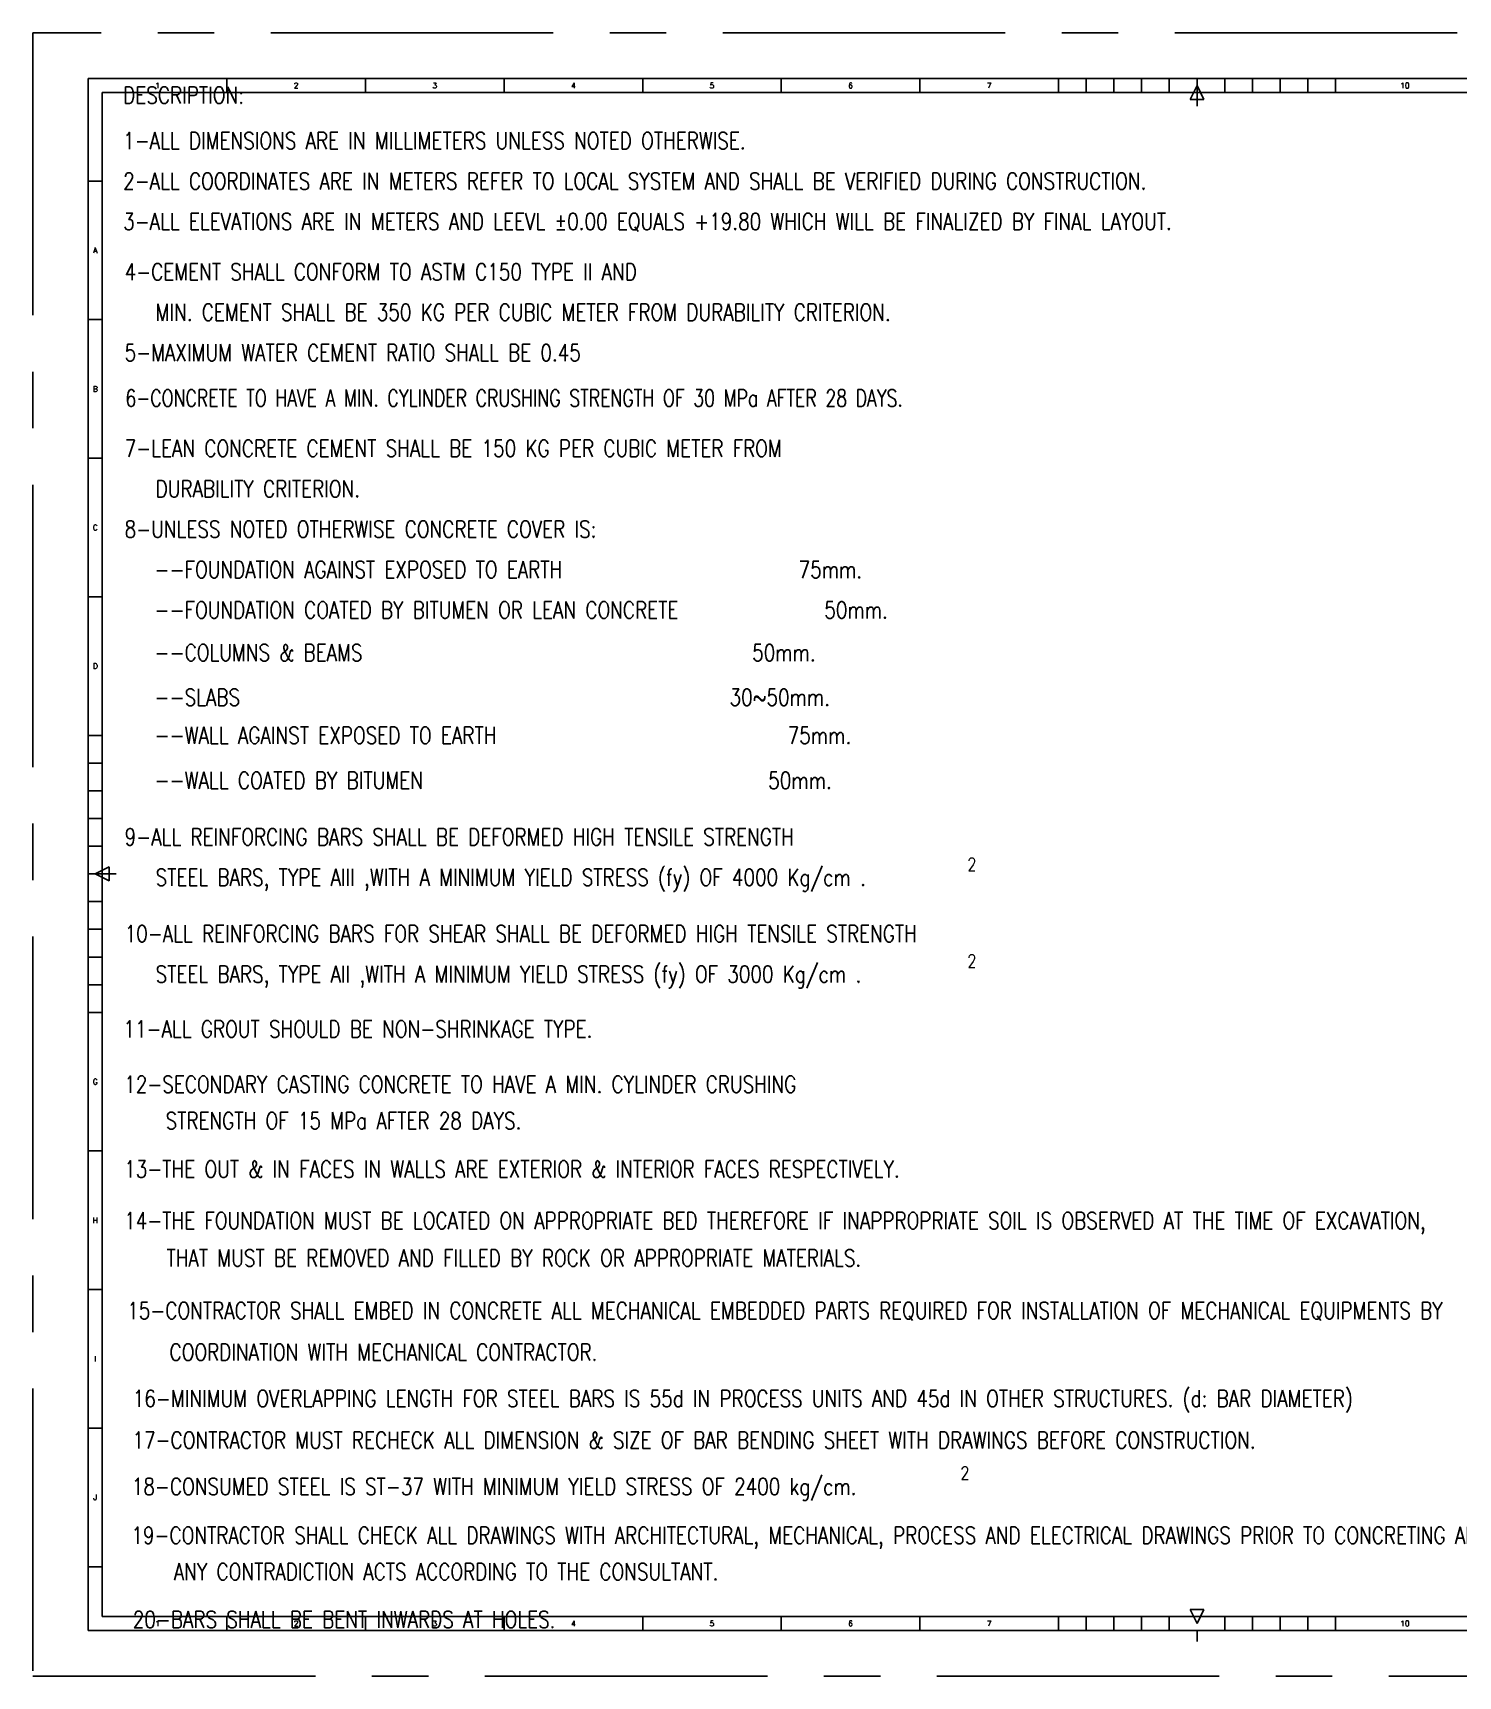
# Model space of a CAD drawing. Extents: x 0 to 9506, y 0 to 789.
# Drawn here: x 9282.74 to 9308.45, y 759.1 to 788.75 of the extents above; entities that cross this region are included whole.
import ezdxf
from ezdxf.enums import TextEntityAlignment as Align

# ---------------------------------------------------------------- set-up
doc = ezdxf.new("R2010")
doc.units = 0
doc.header["$LTSCALE"] = 3
doc.header["$MEASUREMENT"] = 0
doc.linetypes.add('CENTER', pattern=[2, 1.25, -0.25, 0.25, -0.25])
for name, color, linetype in [('4', 4, 'CONTINUOUS'), ('DIM', 7, 'CONTINUOUS'), ('KD', 3, 'CONTINUOUS')]:
    doc.layers.add(name, color=color, linetype=linetype)
doc.styles.add('ROMANS', font='ROMANS.shx', dxfattribs={"width": 0.8})
doc.styles.get("Standard").update_dxf_attribs({"font": 'romans.shx'})
doc.styles.add('TX', font='TXT.shx')

# ---------------------------------------------------------------- blocks, each defined once
blk = doc.blocks.new('KD')
at = {"layer": 'KD', "color": 3}
for p, q in [((58.871, -1.214), (0, -1.214)), ((0, -1.214), (0, -42.424)), ((0, -42.424), (58.871, -42.424))]:
    blk.add_line(p, q, dxfattribs=at)
at = {"layer": 'KD', "color": 6}
for p, q in [((3.679, -1.214), (3.679, -1.582)), ((7.359, -1.214), (7.359, -1.582)), ((11.038, -1.214), (11.038, -1.582)), ((14.718, -1.214), (14.718, -1.582)), ((18.397, -1.214), (18.397, -1.582)), ((22.077, -1.214), (22.077, -1.582)), ((25.756, -1.214), (25.756, -1.582)), ((25.756, -1.214), (33.115, -1.214)), ((26.492, -1.214), (26.492, -1.582)), ((27.228, -1.214), (27.228, -1.582)), ((27.964, -1.214), (27.964, -1.582)), ((28.7, -1.214), (28.7, -1.582)), ((29.436, -1.214), (29.436, -1.95)), ((30.172, -1.214), (30.172, -1.582)), ((30.908, -1.214), (30.908, -1.582)), ((31.643, -1.214), (31.643, -1.582)), ((32.379, -1.214), (32.379, -1.582)), ((33.115, -1.214), (33.115, -1.582)), ((29.436, -1.398), (29.252, -1.766)), ((29.62, -1.766), (29.436, -1.398)), ((29.252, -1.766), (29.62, -1.766)), ((0, -3.937), (0.368, -3.937)), ((0, -7.616), (0.368, -7.616)), ((0, -11.296), (0.368, -11.296)), ((0, -14.975), (0.368, -14.975)), ((0, -18.655), (0.368, -18.655)), ((0, -26.014), (0, -18.655)), ((0, -19.391), (0.368, -19.391)), ((0, -20.127), (0.368, -20.127)), ((0, -20.863), (0.368, -20.863)), ((0, -21.598), (0.368, -21.598)), ((0, -22.334), (0.736, -22.334)), ((0, -23.07), (0.368, -23.07)), ((0, -23.806), (0.368, -23.806)), ((0, -24.542), (0.368, -24.542)), ((0, -25.278), (0.368, -25.278)), ((0, -26.014), (0.368, -26.014)), ((0, -29.693), (0.368, -29.693)), ((0, -33.373), (0.368, -33.373)), ((0, -37.052), (0.368, -37.052)), ((0, -40.732), (0.368, -40.732)), ((29.252, -41.872), (29.62, -41.872)), ((29.436, -42.24), (29.252, -41.872)), ((29.62, -41.872), (29.436, -42.24)), ((3.679, -42.424), (3.679, -42.056)), ((7.359, -42.424), (7.359, -42.056)), ((11.038, -42.424), (11.038, -42.056)), ((14.718, -42.424), (14.718, -42.056)), ((18.397, -42.424), (18.397, -42.056)), ((22.077, -42.424), (22.077, -42.056)), ((25.756, -42.424), (25.756, -42.056)), ((26.492, -42.424), (26.492, -42.056)), ((27.228, -42.424), (27.228, -42.056)), ((27.964, -42.424), (27.964, -42.056)), ((28.7, -42.424), (28.7, -42.056)), ((30.172, -42.424), (30.172, -42.056)), ((30.908, -42.424), (30.908, -42.056)), ((31.643, -42.424), (31.643, -42.056)), ((32.379, -42.424), (32.379, -42.056)), ((33.115, -42.424), (33.115, -42.056)), ((25.756, -42.424), (33.115, -42.424)), ((29.436, -42.424), (29.436, -42.719))]:
    blk.add_line(p, q, dxfattribs=at)
at = {"layer": 'KD', "color": 5}
for p, q in [((58.503, -1.582), (0.368, -1.582)), ((0.368, -1.582), (0.368, -42.056)), ((0.368, -42.056), (58.503, -42.056))]:
    blk.add_line(p, q, dxfattribs=at)
at = {"layer": 'KD', "color": 8, "linetype": 'CENTER', "ltscale": 2}
blk.add_lwpolyline([(-1.472, -43.638), (60.343, -43.638), (60.343, 0), (-1.472, 0)], close=True, dxfattribs=at)
at = {"layer": 'KD', "color": 6}
blk.add_lwpolyline([(0.552, -22.15), (0.184, -22.334), (0.552, -22.518)], close=True, dxfattribs=at)
at = {"layer": 'DIM'}
for tag, p in [('--', (55.888, -41.627)), ('--', (56.775, -41.661)), ('1:', (57.553, -41.661))]:
    blk.add_attdef(tag, p, '', height=0.147, dxfattribs=at)
at = {"layer": 'KD', "color": 6, "style": 'TX'}
for s, height, p in [('1', 0.147, (1.84, -1.398)), ('2', 0.147, (5.519, -1.398)), ('3', 0.147, (9.199, -1.398)), ('4', 0.147, (12.878, -1.398)), ('5', 0.147, (16.558, -1.398)), ('6', 0.147, (20.237, -1.398)), ('7', 0.147, (23.917, -1.398)), ('10', 0.1472, (34.955, -1.398)), ('A', 0.147, (0.184, -5.777)), ('B', 0.147, (0.184, -9.456)), ('C', 0.147, (0.184, -13.136)), ('D', 0.147, (0.184, -16.815)), ('G', 0.147, (0.184, -27.854)), ('H', 0.147, (0.184, -31.533)), ('I', 0.147, (0.184, -35.212)), ('J', 0.147, (0.184, -38.892)), ('1', 0.147, (1.84, -42.24)), ('2', 0.147, (5.519, -42.24)), ('3', 0.147, (9.199, -42.24)), ('4', 0.147, (12.878, -42.24)), ('5', 0.147, (16.558, -42.24)), ('6', 0.147, (20.237, -42.24)), ('7', 0.147, (23.917, -42.24)), ('10', 0.1472, (34.955, -42.24))]:
    blk.add_text(s, height=height, dxfattribs=at).set_placement(p, align=Align.MIDDLE)

msp = doc.modelspace()

# ---------------------------------------------------------------- block references
at = {"layer": 'DIM', "xscale": 0.6794467363194333, "yscale": 0.6794467363194333, "zscale": 0.6794467363194333}
msp.add_blockref('KD', (9283.7428, 788.7518), dxfattribs=at)

# ---------------------------------------------------------------- texts
at = {"layer": '4', "style": 'ROMANS'}
for s, height, width, p in [('DESCRIPTION:', 0.304305, 0.8, (9284.3712, 787.4752)), ('1-ALL DIMENSIONS ARE IN MILLIMETERS UNLESS NOTED OTHERWISE.', 0.303813, 0.8, (9284.3712, 786.6543)), ('2-ALL COORDINATES ARE IN METERS REFER TO LOCAL SYSTEM AND SHALL BE VERIFIED DURING CONSTRUCTION.', 0.303813, 0.8, (9284.3712, 785.9252)), ('3-ALL ELEVATIONS ARE IN METERS AND LEEVL %%P0.00 EQUALS +19.80 WHICH WILL BE FINALIZED BY FINAL LAYOUT.', 0.3038128, 0.8, (9284.3712, 785.196)), ('4-CEMENT SHALL CONFORM TO ASTM C150 TYPE II AND', 0.303813, 0.8, (9284.3986, 784.2876)), ('MIN. CEMENT SHALL BE 350 KG PER CUBIC METER FROM DURABILITY CRITERION.', 0.303813, 0.8, (9284.9575, 783.5584)), ('5-MAXIMUM WATER CEMENT RATIO SHALL BE 0.45', 0.303813, 0.8, (9284.3986, 782.8293)), ('6-CONCRETE TO HAVE A MIN. CYLINDER CRUSHING STRENGTH OF 30 MPa AFTER 28 DAYS.', 0.303813, 0.75, (9284.4123, 782.0105)), ('7-LEAN CONCRETE CEMENT SHALL BE 150 KG PER CUBIC METER FROM ', 0.303813, 0.8, (9284.3986, 781.103)), ('DURABILITY CRITERION.', 0.303813, 0.8, (9284.9575, 780.3738)), ('8-UNLESS NOTED OTHERWISE CONCRETE COVER IS:', 0.303813, 0.8, (9284.3986, 779.6447)), ('--FOUNDATION AGAINST EXPOSED TO EARTH                    75mm.', 0.303813, 0.8, (9284.939, 778.9155)), ('--FOUNDATION COATED BY BITUMEN OR LEAN CONCRETE          50mm.', 0.303813, 0.8, (9284.939, 778.1864)), ('--COLUMNS & BEAMS                                     50mm.', 0.303813, 0.8, (9284.939, 777.417)), ('--SLABS                                                30~50mm.', 0.303813, 0.8, (9284.939, 776.6111)), ('--WALL AGAINST EXPOSED TO EARTH                          75mm.', 0.304305, 0.8, (9284.939, 775.9243)), ('--WALL COATED BY BITUMEN                                50mm.', 0.304305, 0.8, (9284.939, 775.1115)), ('9-ALL REINFORCING BARS SHALL BE DEFORMED HIGH TENSILE STRENGTH', 0.303813, 0.8, (9284.3986, 774.0917)), ('2', 0.2353, 0.8, (9299.5997, 773.6308)), ('STEEL BARS, TYPE AIII ,WITH A MINIMUM YIELD STRESS (fy) OF 4000 Kg/cm .', 0.303813, 0.8, (9284.9575, 773.3626)), ('10-ALL REINFORCING BARS FOR SHEAR SHALL BE DEFORMED HIGH TENSILE STRENGTH', 0.303813, 0.8, (9284.3986, 772.3459)), ('2', 0.2353, 0.8, (9299.5997, 771.8849)), ('STEEL BARS, TYPE AII ,WITH A MINIMUM YIELD STRESS (fy) OF 3000 Kg/cm .', 0.303813, 0.8, (9284.9575, 771.6167)), ('11-ALL GROUT SHOULD BE NON-SHRINKAGE TYPE.', 0.303813, 0.8, (9284.3778, 770.6261)), ('12-SECONDARY CASTING CONCRETE TO HAVE A MIN. CYLINDER CRUSHING ', 0.303813, 0.8, (9284.3906, 769.6286)), ('STRENGTH OF 15 MPa AFTER 28 DAYS.', 0.303813, 0.8, (9285.1381, 768.972)), ('13-THE OUT & IN FACES IN WALLS ARE EXTERIOR & INTERIOR FACES RESPECTIVELY.', 0.303813, 0.8, (9284.3906, 768.0991)), ('14-THE FOUNDATION MUST BE LOCATED ON APPROPRIATE BED THEREFORE IF INAPPROPRIATE SOIL IS OBSERVED AT THE TIME OF EXCAVATION,   ', 0.3038128, 0.8, (9284.3906, 767.1684)), ('THAT MUST BE REMOVED AND FILLED BY ROCK OR APPROPRIATE MATERIALS. ', 0.303813, 0.8, (9285.1536, 766.4939)), ('15-CONTRACTOR SHALL EMBED IN CONCRETE ALL MECHANICAL EMBEDDED PARTS REQUIRED FOR INSTALLATION OF MECHANICAL EQUIPMENTS BY ', 0.3038128, 0.8, (9284.4448, 765.545)), (' COORDINATION WITH MECHANICAL CONTRACTOR.  ', 0.303813, 0.8, (9285.0423, 764.7941)), ('16-MINIMUM OVERLAPPING LENGTH FOR STEEL BARS IS 55d IN PROCESS UNITS AND 45d IN OTHER STRUCTURES. (d: BAR DIAMETER)', 0.3038128, 0.8, (9284.5452, 763.959)), ('17-CONTRACTOR MUST RECHECK ALL DIMENSION & SIZE OF BAR BENDING SHEET WITH DRAWINGS BEFORE CONSTRUCTION.', 0.3038128, 0.8, (9284.5395, 763.2088)), ('18-CONSUMED STEEL IS ST-37 WITH MINIMUM YIELD STRESS OF 2400 kg/cm.', 0.303813, 0.8, (9284.5279, 762.3714)), ('2', 0.2344, 0.8, (9299.4762, 762.6503)), ('19-CONTRACTOR SHALL CHECK ALL DRAWINGS WITH ARCHITECTURAL, MECHANICAL, PROCESS AND ELECTRICAL DRAWINGS PRIOR TO CONCRETING AND IN CASE OF', 0.3038128, 0.8, (9284.5209, 761.4904)), (' ANY CONTRADICTION ACTS ACCORDING TO THE CONSULTANT.', 0.303813, 0.8, (9285.1189, 760.834)), ('20-BARS SHALL BE BENT INWARDS AT HOLES.', 0.303813, 0.8, (9284.5451, 759.9714))]:
    msp.add_text(s, height=height, dxfattribs=dict(at, width=width)).set_placement(p)

doc.saveas('drawing.dxf')
